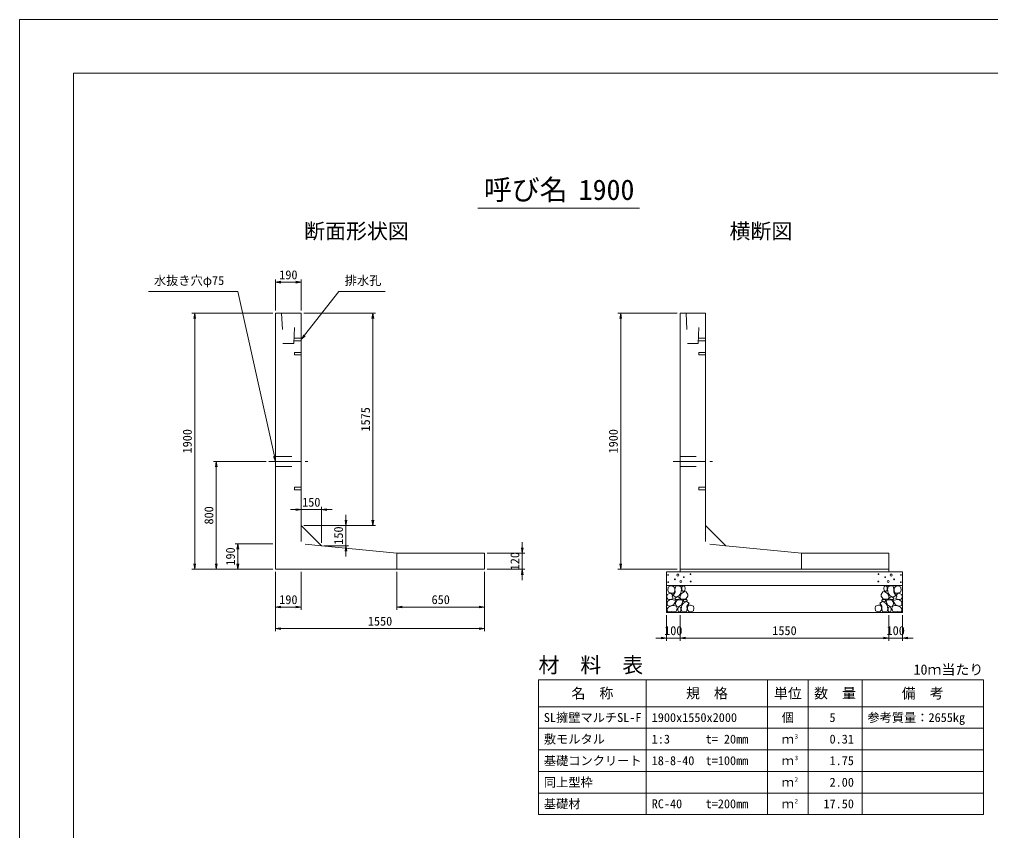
# Model space of a CAD drawing. Units: millimetres at full size, sheet at 1:20. Extents: x 95510 to 112330, y -109759 to -97879.
# Drawn here: x 95510 to 102714, y -103898 to -97879 of the extents above; entities that cross this region are included whole.
import ezdxf
from ezdxf.enums import TextEntityAlignment as Align

# ---------------------------------------------------------------- set-up
doc = ezdxf.new("R2010")
doc.units = ezdxf.units.MM
doc.header["$LTSCALE"] = 20
doc.linetypes.add('CHAIN', pattern=[18.5, 12, -1.5, 3.5, -1.5])
doc.linetypes.add('DASHED_SPACED', pattern=[12, 6, -6])
for name, color, linetype, lineweight in [('D-BMK', 2, 'CHAIN', 13), ('D-DCR-HCHn', 4, 'Continuous', 9), ('D-MTR-FRAM', 7, 'Continuous', 13), ('D-MTR-LINE', 7, 'Continuous', 13), ('D-STR-DIM', 7, 'Continuous', 9), ('D-STR-STRn', 1, 'Continuous', 13), ('D-STR-TXT', 7, 'Continuous', 9), ('D-TTL', 2, 'Continuous', 13), ('D-TTL-TXT', 7, 'Continuous', 13)]:
    doc.layers.add(name, color=color, linetype=linetype, lineweight=lineweight)
doc.layers.add('D-MTR', color=7, linetype='Continuous')
doc.layers.add('D-MTR-TXT', color=7, linetype='Continuous')
doc.styles.add('ＭＳ ゴシック', font='')
doc.styles.get('ＭＳ ゴシック').set_extended_font_data('MS Gothic')

# ---------------------------------------------------------------- blocks, each defined once
blk = doc.blocks.new('open_arrow')
at = {"color": 0, "linetype": 'Continuous', "lineweight": -2}
blk.add_lwpolyline([(7.5, 1.25), (0, 0), (7.5, -1.25)], dxfattribs=at)

msp = doc.modelspace()

# ---------------------------------------------------------------- linework, layer by layer
at = {"layer": 'D-BMK'}
for p, q in [((97360.11, -101158.73), (97650.11, -101158.73)), ((100360.11, -101158.73), (100650.11, -101158.73))]:
    msp.add_line(p, q, dxfattribs=at)
at = {"layer": 'D-DCR-HCHn'}
for points in [[(100317.39, -102144.92), (100310.46, -102165.72), (100319.7, -102179.59), (100342.82, -102181.9), (100358.6, -102175.13), (100352.06, -102158.79), (100356.69, -102149.54), (100347.44, -102140.3), (100333.57, -102135.67)], [(100361.31, -102087.13), (100340.51, -102082.51), (100322.01, -102091.76), (100319.7, -102112.56), (100324.33, -102128.74), (100347.44, -102135.67), (100363.62, -102135.67), (100370.55, -102124.12), (100370.55, -102098.69)], [(100379.8, -102084.82), (100372.87, -102105.62), (100375.18, -102128.74), (100359, -102154.17), (100379.8, -102165.72), (100402.91, -102154.17), (100416.78, -102135.67), (100421.41, -102105.62), (100416.78, -102089.44), (100402.91, -102082.51)], [(100419.09, -102140.3), (100407.54, -102168.03), (100416.78, -102179.59), (100444.52, -102179.59), (100456.08, -102174.97), (100467.64, -102158.79), (100467.64, -102144.92), (100456.08, -102126.43), (100442.21, -102124.12)], [(100423.72, -102089.44), (100423.72, -102117.18), (100435.27, -102124.12), (100446.83, -102117.18), (100449.14, -102101), (100446.83, -102087.13), (100430.65, -102082.51)], [(101951.13, -102140.3), (101962.68, -102168.03), (101953.44, -102179.59), (101925.7, -102179.59), (101914.14, -102174.97), (101902.58, -102158.79), (101902.58, -102144.92), (101914.14, -102126.43), (101928.01, -102124.12)], [(101946.5, -102089.44), (101946.5, -102117.18), (101934.95, -102124.12), (101923.39, -102117.18), (101921.08, -102101), (101923.39, -102087.13), (101939.57, -102082.51)], [(101990.42, -102084.82), (101997.35, -102105.62), (101995.04, -102128.74), (102011.22, -102154.17), (101990.42, -102165.72), (101967.31, -102154.17), (101953.44, -102135.67), (101948.81, -102105.62), (101953.44, -102089.44), (101967.31, -102082.51)], [(102008.91, -102087.13), (102029.71, -102082.51), (102048.21, -102091.76), (102050.52, -102112.56), (102045.9, -102128.74), (102022.78, -102135.67), (102006.6, -102135.67), (101999.67, -102124.12), (101999.67, -102098.69)], [(102052.83, -102144.92), (102059.76, -102165.72), (102050.52, -102179.59), (102027.4, -102181.9), (102011.62, -102175.13), (102018.16, -102158.79), (102013.53, -102149.54), (102022.78, -102140.3), (102036.65, -102135.67)], [(100361.27, -102221.72), (100378.39, -102196.04), (100376.25, -102189.62), (100352.7, -102183.19), (100331.3, -102185.33), (100316.32, -102198.18), (100314.18, -102213.16), (100316.32, -102228.14), (100333.44, -102232.42)], [(100384.42, -102165.72), (100372.87, -102174.97), (100377.49, -102181.9), (100393.67, -102181.9), (100400.6, -102179.59), (100405.23, -102170.35), (100398.29, -102163.41)], [(100421.19, -102221.72), (100431.89, -102196.04), (100423.33, -102185.33), (100397.65, -102185.33), (100386.95, -102189.62), (100376.25, -102204.6), (100376.25, -102217.44), (100386.95, -102234.56), (100399.79, -102236.7)], [(100457.58, -102273.08), (100464, -102253.82), (100461.86, -102232.42), (100476.84, -102208.88), (100457.58, -102198.18), (100436.17, -102208.88), (100423.33, -102226), (100419.05, -102253.82), (100423.33, -102268.8), (100436.17, -102275.22)], [(100453.3, -102198.18), (100464, -102189.62), (100459.72, -102183.19), (100444.73, -102183.19), (100438.31, -102185.33), (100434.03, -102193.9), (100440.45, -102200.32)], [(101912.64, -102273.08), (101906.22, -102253.82), (101908.36, -102232.42), (101893.38, -102208.88), (101912.64, -102198.18), (101934.05, -102208.88), (101946.89, -102226), (101951.17, -102253.82), (101946.89, -102268.8), (101934.05, -102275.22)], [(101916.92, -102198.18), (101906.22, -102189.62), (101910.5, -102183.19), (101925.49, -102183.19), (101931.91, -102185.33), (101936.19, -102193.9), (101929.77, -102200.32)], [(101949.03, -102221.72), (101938.33, -102196.04), (101946.89, -102185.33), (101972.57, -102185.33), (101983.27, -102189.62), (101993.97, -102204.6), (101993.97, -102217.44), (101983.27, -102234.56), (101970.43, -102236.7)], [(101985.8, -102165.72), (101997.35, -102174.97), (101992.73, -102181.9), (101976.55, -102181.9), (101969.62, -102179.59), (101964.99, -102170.35), (101971.93, -102163.41)], [(102008.96, -102221.72), (101991.83, -102196.04), (101993.97, -102189.62), (102017.52, -102183.19), (102038.92, -102185.33), (102053.9, -102198.18), (102056.04, -102213.16), (102053.9, -102228.14), (102036.78, -102232.42)], [(100369.83, -102275.22), (100384.81, -102268.8), (100389.09, -102247.4), (100380.53, -102232.42), (100365.55, -102228.14), (100346.28, -102230.28), (100324.88, -102238.84), (100314.18, -102251.68), (100314.18, -102266.66), (100320.6, -102275.22), (100346.28, -102273.08)], [(100416.91, -102268.8), (100416.91, -102243.12), (100406.21, -102236.7), (100395.51, -102243.12), (100393.37, -102258.1), (100395.51, -102270.94), (100410.49, -102275.22)], [(100474.7, -102270.94), (100493.96, -102275.22), (100511.08, -102266.66), (100513.22, -102247.4), (100508.94, -102232.42), (100487.54, -102226), (100472.56, -102226), (100466.14, -102236.7), (100466.14, -102260.24)], [(101895.52, -102270.94), (101876.26, -102275.22), (101859.14, -102266.66), (101857, -102247.4), (101861.28, -102232.42), (101882.68, -102226), (101897.66, -102226), (101904.08, -102236.7), (101904.08, -102260.24)], [(101953.31, -102268.8), (101953.31, -102243.12), (101964.01, -102236.7), (101974.71, -102243.12), (101976.85, -102258.1), (101974.71, -102270.94), (101959.73, -102275.22)], [(102000.39, -102275.22), (101985.41, -102268.8), (101981.13, -102247.4), (101989.69, -102232.42), (102004.67, -102228.14), (102023.94, -102230.28), (102045.34, -102238.84), (102056.04, -102251.68), (102056.04, -102266.66), (102049.62, -102275.22), (102023.94, -102273.08)]]:
    msp.add_lwpolyline(points, close=True, dxfattribs=at)
for centre, radius in [((100320.84, -102001.3), 3), ((100393.45, -102001.3), 7.5), ((100488.24, -101995.25), 3), ((101881.98, -101995.25), 3), ((101976.77, -102001.3), 7.5), ((102049.38, -102001.3), 3), ((100321.98, -102054.81), 3), ((100372.4, -102032.97), 3), ((100416.77, -102048.76), 7.5), ((100437.82, -102017.09), 3), ((100489.38, -102048.76), 3), ((101880.84, -102048.76), 3), ((101932.4, -102017.09), 3), ((101953.45, -102048.76), 7.5), ((101997.82, -102032.97), 3), ((102048.24, -102054.81), 3)]:
    msp.add_circle(centre, radius, dxfattribs=at)
at = {"layer": 'D-MTR-FRAM'}
for p, q in [((99360.11, -102778.73), (102660.11, -102778.73)), ((99360.11, -102778.73), (99360.11, -103778.73)), ((102660.11, -102778.73), (102660.11, -103778.73)), ((99360.11, -103778.73), (102660.11, -103778.73))]:
    msp.add_line(p, q, dxfattribs=at)
at = {"layer": 'D-MTR-LINE'}
for p, q in [((100160.11, -102778.73), (100160.11, -103778.73)), ((101060.11, -102778.73), (101060.11, -103778.73)), ((101360.11, -102778.73), (101360.11, -103778.73)), ((101760.11, -102778.73), (101760.11, -103778.73)), ((99360.11, -102978.73), (102660.11, -102978.73)), ((99360.11, -103138.73), (102660.11, -103138.73)), ((99360.11, -103298.73), (102660.11, -103298.73)), ((99360.11, -103458.73), (102660.11, -103458.73)), ((99360.11, -103618.73), (102660.11, -103618.73))]:
    msp.add_line(p, q, dxfattribs=at)
at = {"layer": 'D-STR-DIM'}
for p, q in [((97410.11, -100038.73), (97410.11, -99808.73)), ((97410.11, -99828.73), (97600.11, -99828.73)), ((97600.11, -100038.73), (97600.11, -99808.73)), ((97390.11, -100058.73), (96790.11, -100058.73)), ((96810.11, -101958.73), (96810.11, -100058.73)), ((97620.11, -100058.73), (98151.79, -100058.73)), ((98131.79, -101633.52), (98131.79, -100058.73)), ((100390.11, -100058.73), (99950.11, -100058.73)), ((99970.11, -101958.73), (99970.11, -100058.73)), ((97340.11, -101158.73), (96950.11, -101158.73)), ((96970.11, -101958.73), (96970.11, -101158.73)), ((97600.11, -101613.52), (97600.11, -101496.1)), ((97750.11, -101763.52), (97750.11, -101496.1)), ((97520.11, -101516.1), (97830.11, -101516.1)), ((97931.79, -101863.52), (97931.79, -101553.52)), ((97620.11, -101633.52), (97951.79, -101633.52)), ((97620.11, -101633.52), (98151.79, -101633.52)), ((97390.11, -101768.73), (97110.11, -101768.73)), ((97130.11, -101958.73), (97130.11, -101768.73)), ((97770.11, -101783.52), (97951.79, -101783.52)), ((99240.11, -101758.73), (99240.11, -102038.73)), ((98980.11, -101838.73), (99260.11, -101838.73)), ((97390.11, -101958.73), (96790.11, -101958.73)), ((97390.11, -101958.73), (96950.11, -101958.73)), ((97390.11, -101958.73), (97110.11, -101958.73)), ((97410.11, -101978.73), (97410.11, -102418.73)), ((97410.11, -101978.73), (97410.11, -102258.73)), ((97600.11, -101978.73), (97600.11, -102258.73)), ((98310.11, -101978.73), (98310.11, -102258.73)), ((98960.11, -101978.73), (98960.11, -102418.73)), ((98960.11, -101978.73), (98960.11, -102258.73)), ((98980.11, -101958.73), (99260.11, -101958.73)), ((100390.11, -101958.73), (99950.11, -101958.73)), ((97410.11, -102238.73), (97600.11, -102238.73)), ((98310.11, -102238.73), (98960.11, -102238.73)), ((100310.11, -102298.73), (100310.11, -102488.73)), ((100410.11, -102298.73), (100410.11, -102488.73)), ((100410.11, -102298.73), (100410.11, -102488.73)), ((101960.11, -102298.73), (101960.11, -102488.73)), ((101960.11, -102298.73), (101960.11, -102488.73)), ((102060.11, -102298.73), (102060.11, -102488.73)), ((98960.11, -102398.73), (97410.11, -102398.73)), ((100490.11, -102468.73), (100230.11, -102468.73)), ((100410.11, -102468.73), (101960.11, -102468.73)), ((101880.11, -102468.73), (102140.11, -102468.73))]:
    msp.add_line(p, q, dxfattribs=at)
at = {"layer": 'D-STR-STRn'}
for p, q in [((97410.11, -101958.73), (97410.11, -100058.73)), ((97410.11, -100058.73), (97600.11, -100058.73)), ((97600.11, -100058.73), (97600.11, -101633.52)), ((100410.11, -101958.73), (100410.11, -100058.73)), ((100410.11, -100058.73), (100600.11, -100058.73)), ((100600.11, -100058.73), (100600.11, -101633.52)), ((97750.11, -101783.52), (97600.11, -101633.52)), ((100750.11, -101783.52), (100600.11, -101633.52)), ((97750.11, -101783.52), (98310.11, -101838.73)), ((100750.11, -101783.52), (101310.11, -101838.73)), ((98310.11, -101838.73), (98960.11, -101838.73)), ((98310.11, -101958.73), (98310.11, -101838.73)), ((98960.11, -101838.73), (98960.11, -101958.73)), ((101310.11, -101838.73), (101960.11, -101838.73)), ((101310.11, -101958.73), (101310.11, -101838.73)), ((101960.11, -101838.73), (101960.11, -101958.73)), ((98960.11, -101958.73), (97410.11, -101958.73)), ((100310.11, -102278.73), (100310.11, -101978.73)), ((100310.11, -101978.73), (102060.11, -101978.73)), ((100410.11, -101958.73), (100410.11, -101978.73)), ((101960.11, -101958.73), (100410.11, -101958.73)), ((101960.11, -101958.73), (101960.11, -101978.73)), ((102060.11, -101978.73), (102060.11, -102278.73)), ((100310.11, -102078.73), (102060.11, -102078.73)), ((100310.11, -102278.73), (102060.11, -102278.73))]:
    msp.add_line(p, q, dxfattribs=at)
at = {"layer": 'D-STR-STRn', "linetype": 'DASHED_SPACED'}
for p, q in [((97455.11, -100058.73), (97465.11, -100283.73)), ((97545.11, -100283.73), (97555.11, -100058.73)), ((100455.11, -100058.73), (100465.11, -100283.73)), ((100545.11, -100283.73), (100555.11, -100058.73)), ((97546, -100263.73), (97600.11, -100263.73)), ((97546.89, -100243.73), (97600.11, -100243.73)), ((100546, -100263.73), (100600.11, -100263.73)), ((100546.89, -100243.73), (100600.11, -100243.73)), ((97465.11, -100283.73), (97545.11, -100283.73)), ((100465.11, -100283.73), (100545.11, -100283.73)), ((97410.11, -101121.23), (97600.11, -101121.23)), ((100410.11, -101121.23), (100600.11, -101121.23)), ((97410.11, -101196.23), (97600.11, -101196.23)), ((100410.11, -101196.23), (100600.11, -101196.23))]:
    msp.add_line(p, q, dxfattribs=at)
at = {"layer": 'D-STR-STRn', "color": 2, "linetype": 'DASHED_SPACED'}
for p, q in [((97600.11, -101633.52), (97600.11, -101768.73)), ((100600.11, -101633.52), (100600.11, -101768.73)), ((97750.11, -101783.52), (97600.11, -101768.73)), ((100750.11, -101783.52), (100600.11, -101768.73))]:
    msp.add_line(p, q, dxfattribs=at)
at = {"layer": 'D-STR-STRn', "linetype": 'DASHED_SPACED'}
for points in [[(97600.11, -100349.23), (97550.11, -100349.23), (97550.11, -100368.23), (97600.11, -100368.23)], [(100600.11, -100349.23), (100550.11, -100349.23), (100550.11, -100368.23), (100600.11, -100368.23)], [(97600.11, -101349.23), (97550.11, -101349.23), (97550.11, -101368.23), (97600.11, -101368.23)], [(100600.11, -101349.23), (100550.11, -101349.23), (100550.11, -101368.23), (100600.11, -101368.23)]]:
    msp.add_lwpolyline(points, dxfattribs=at)
at = {"layer": 'D-STR-TXT'}
for p, q in [((97130.11, -99896.51), (96467.93, -99896.51)), ((97880.11, -99896.51), (98222.29, -99896.51))]:
    msp.add_line(p, q, dxfattribs=at)
for points in [[(97410.11, -101158.73), (97401.45, -101119.68), (97130.11, -99896.51)], [(97600.11, -100253.73), (97624.79, -100222.25), (97880.11, -99896.51)]]:
    msp.add_lwpolyline(points, dxfattribs=at)
at = {"layer": 'D-TTL'}
for points in [[(95510.11, -109758.73), (112330.11, -109758.73), (112330.11, -97878.73), (95510.11, -97878.73)], [(95910.11, -109358.73), (111930.11, -109358.73), (111930.11, -98278.73), (95910.11, -98278.73)]]:
    msp.add_lwpolyline(points, close=True, dxfattribs=at)
at = {"layer": 'D-TTL-TXT'}
msp.add_line((98910.11, -99278.73), (100110.11, -99278.73), dxfattribs=at)

# ---------------------------------------------------------------- block references
at = {"layer": 'D-STR-DIM', "xscale": 5.33, "yscale": 5.33}
for p in [(97410.11, -99828.73), (97750.11, -101516.1), (97410.11, -102238.73), (98310.11, -102238.73), (97410.11, -102398.73), (100410.11, -102468.73), (100410.11, -102468.73), (102060.11, -102468.73)]:
    msp.add_blockref('open_arrow', p, dxfattribs=at)
for p, rotation in [((97600.11, -99828.73), 180), ((96810.11, -100058.73), 270), ((98131.79, -100058.73), 270), ((99970.11, -100058.73), 270), ((96970.11, -101158.73), 270), ((97600.11, -101516.1), 180), ((97931.79, -101633.52), 90), ((98131.79, -101633.52), 90), ((97130.11, -101768.73), 270), ((97931.79, -101783.52), 270), ((99240.11, -101838.73), 90), ((96810.11, -101958.73), 90), ((96970.11, -101958.73), 90), ((97130.11, -101958.73), 90), ((99970.11, -101958.73), 90), ((99240.11, -101958.73), 270), ((97600.11, -102238.73), 180), ((98960.11, -102238.73), 180), ((98960.11, -102398.73), 180), ((100310.11, -102468.73), 180), ((101960.11, -102468.73), 180), ((101960.11, -102468.73), 180)]:
    msp.add_blockref('open_arrow', p, dxfattribs=dict(at, rotation=rotation))
at = {"layer": 'D-STR-TXT', "xscale": 5.33, "yscale": 5.33}
for p, rotation in [((97600.11, -100253.73), 51.9), ((97410.11, -101158.73), 102.5)]:
    msp.add_blockref('open_arrow', p, dxfattribs=dict(at, rotation=rotation))

# ---------------------------------------------------------------- texts
at = {"layer": 'D-MTR', "style": 'ＭＳ ゴシック'}
msp.add_text('材\u3000料\u3000表', height=113.9, dxfattribs=at).set_placement((99360.11, -102760.58), align=Align.BOTTOM_LEFT)
msp.add_text('10ｍ当たり', height=75.95, dxfattribs=at).set_placement((102660.11, -102763.29), align=Align.BOTTOM_RIGHT)
at = {"layer": 'D-MTR-TXT', "style": 'ＭＳ ゴシック'}
for s, height, p in [('名\u3000称', 75.95, (99760.11, -102878.73)), ('規\u3000格', 75.95, (100610.11, -102878.73)), ('単位', 75.95, (101210.11, -102878.73)), ('数\u3000量', 75.95, (101560.11, -102878.73)), ('備\u3000考', 75.95, (102210.11, -102878.73)), ('個', 66.46, (101210.11, -103058.73)), ('ｍ', 66.46, (101210.11, -103218.73)), ('ｍ', 66.46, (101210.11, -103378.73)), ('ｍ', 66.46, (101210.11, -103538.73)), ('ｍ', 66.46, (101210.11, -103698.73))]:
    msp.add_text(s, height=height, dxfattribs=at).set_placement(p, align=Align.MIDDLE_CENTER)
for s, p in [('SL擁壁マルチSL-F', (99400.11, -103058.73)), ('1900x1550x2000', (100200.11, -103058.73)), ('参考質量：2655kg', (101800.11, -103058.73)), ('敷モルタル', (99400.11, -103218.73)), ('1:3', (100200.11, -103218.73)), ('t= 20mm', (100600.11, -103218.73)), ('基礎コンクリート', (99400.11, -103378.73)), ('18-8-40', (100200.11, -103378.73)), ('t=100mm', (100600.11, -103378.73)), ('同上型枠', (99400.11, -103538.73)), ('基礎材', (99400.11, -103698.73)), ('RC-40', (100200.11, -103698.73)), ('t=200mm', (100600.11, -103698.73))]:
    msp.add_text(s, height=66.46, dxfattribs=at).set_placement(p, align=Align.MIDDLE_LEFT)
for s, p in [('5', (101563.66, -103058.73)), ('0.31', (101700.11, -103218.73)), ('1.75', (101700.11, -103378.73)), ('2.00', (101700.11, -103538.73)), ('17.50', (101700.11, -103698.73))]:
    msp.add_text(s, height=66.46, dxfattribs=at).set_placement(p, align=Align.MIDDLE_RIGHT)
for s, p in [('3', (101260.11, -103225.1)), ('3', (101260.11, -103385.1)), ('2', (101260.11, -103545.1)), ('2', (101260.11, -103705.1))]:
    msp.add_text(s, height=33.23, dxfattribs=at).set_placement(p, align=Align.BOTTOM_LEFT)
at = {"layer": 'D-STR-DIM', "style": 'ＭＳ ゴシック'}
for s, p in [('190', (97505.11, -99773.73)), ('150', (97675.11, -101461.1)), ('190', (97505.11, -102183.73)), ('650', (98635.11, -102183.73)), ('1550', (98185.11, -102343.73)), ('100', (100360.11, -102413.73)), ('1550', (101185.11, -102413.73)), ('100', (102010.11, -102413.73))]:
    msp.add_text(s, height=66.46, dxfattribs=at).set_placement(p, align=Align.MIDDLE_CENTER)
for s, p in [('1575', (98076.79, -100846.12)), ('1900', (96755.11, -101008.73)), ('1900', (99915.11, -101008.73)), ('800', (96915.11, -101558.73)), ('150', (97876.79, -101708.52)), ('190', (97075.11, -101863.73)), ('120', (99185.11, -101898.73))]:
    msp.add_text(s, height=66.46, rotation=90, dxfattribs=at).set_placement(p, align=Align.MIDDLE_CENTER)
at = {"layer": 'D-STR-TXT', "style": 'ＭＳ ゴシック'}
for s, p in [('水抜き穴φ75', (96507.51, -99869.26)), ('排水孔', (97922.91, -99869.26))]:
    msp.add_text(s, height=66.46, dxfattribs=at).set_placement(p, align=Align.BOTTOM_LEFT)
at = {"layer": 'D-TTL-TXT', "style": 'ＭＳ ゴシック'}
for s, height, p in [('呼び名', 151.9, (99265.11, -99263.73)), ('1900', 151.9, (99865.11, -99263.73)), ('断面形状図', 113.9, (98010.11, -99540.58)), ('横断図', 113.9, (101010.11, -99540.58))]:
    msp.add_text(s, height=height, dxfattribs=at).set_placement(p, align=Align.BOTTOM_CENTER)

doc.saveas('drawing.dxf')
